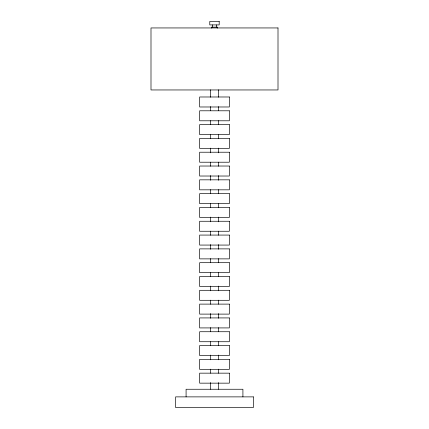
<?xml version="1.0" encoding="UTF-8"?>
<svg xmlns="http://www.w3.org/2000/svg" width="429" height="429" viewBox="0 0 429 429"><rect width="100%" height="100%" fill="white"/><g stroke="black" fill="none" stroke-linecap="round" stroke-linejoin="round"><path stroke-width="0.64" d="M242.916 396.879L242.916 389.253L186.084 389.253L186.084 396.879M218.565 89.849L218.565 97.217M218.565 106.596L218.565 110.612M218.565 120.662L218.565 124.678M218.565 134.727L218.565 138.744M218.565 148.123L218.565 152.81M218.565 162.189L218.565 166.205M218.565 175.584L218.565 180.271M218.565 189.65L218.565 193.667M218.565 203.716L218.565 207.733M218.565 217.112L218.565 221.798M218.565 231.177L218.565 235.194M218.565 244.573L218.565 249.26M218.565 258.639L218.565 262.661M218.565 272.705L218.565 276.726M218.565 286.1L218.565 290.792M218.565 300.166L218.565 304.188M218.565 313.561L218.565 318.254M218.565 327.627L218.565 331.649M218.565 341.693L218.565 345.715M218.565 355.094L218.565 359.781M218.565 369.16L218.565 373.176M218.565 382.555L218.565 389.253M217.482 28.126L217.482 27.14L211.492 27.14L211.492 28.126M216.495 24.914L216.495 27.14M212.473 24.914L212.473 27.14M210.435 89.849L210.435 97.217M210.435 106.596L210.435 110.612M210.435 120.662L210.435 124.678M210.435 134.727L210.435 138.744M210.435 148.123L210.435 152.81M210.435 162.189L210.435 166.205M210.435 175.584L210.435 180.271M210.435 189.65L210.435 193.667M210.435 203.716L210.435 207.733M210.435 217.112L210.435 221.798M210.435 231.177L210.435 235.194M210.435 244.573L210.435 249.26M210.435 258.639L210.435 262.661M210.435 272.705L210.435 276.726M210.435 286.1L210.435 290.792M210.435 300.166L210.435 304.188M210.435 313.561L210.435 318.254M210.435 327.627L210.435 331.649M210.435 341.693L210.435 345.715M210.435 355.094L210.435 359.781M210.435 369.16L210.435 373.176M210.435 382.555L210.435 389.253M219.198 21.45L209.77 21.45L209.77 24.914L219.198 24.914L219.198 21.45M278.003 27.944L150.997 27.944L150.997 89.956L278.003 89.956L278.003 27.944M229.349 96.986L199.651 96.986L199.651 106.982L229.349 106.982L229.349 96.986M229.349 110.795L199.651 110.795L199.651 120.79L229.349 120.79L229.349 110.795M229.349 124.603L199.651 124.603L199.651 134.599L229.349 134.599L229.349 124.603M229.349 138.411L199.651 138.411L199.651 148.407L229.349 148.407L229.349 138.411M229.349 152.22L199.651 152.22L199.651 162.216L229.349 162.216L229.349 152.22M229.349 166.028L199.651 166.028L199.651 176.024L229.349 176.024L229.349 166.028M229.349 179.837L199.651 179.837L199.651 189.833L229.349 189.833L229.349 179.837M229.349 193.645L199.651 193.645L199.651 203.641L229.349 203.641L229.349 193.645M229.349 207.454L199.651 207.454L199.651 217.449L229.349 217.449L229.349 207.454M229.349 221.262L199.651 221.262L199.651 231.258L229.349 231.258L229.349 221.262M229.349 235.071L199.651 235.071L199.651 245.066L229.349 245.066L229.349 235.071M229.349 248.879L199.651 248.879L199.651 258.875L229.349 258.875L229.349 248.879M229.349 262.687L199.651 262.687L199.651 272.683L229.349 272.683L229.349 262.687M229.349 276.496L199.651 276.496L199.651 286.492L229.349 286.492L229.349 276.496M229.349 290.304L199.651 290.304L199.651 300.3L229.349 300.3L229.349 290.304M229.349 304.113L199.651 304.113L199.651 314.108L229.349 314.108L229.349 304.113M229.349 317.921L199.651 317.921L199.651 327.917L229.349 327.917L229.349 317.921M229.349 331.73L199.651 331.73L199.651 341.725L229.349 341.725L229.349 331.73M229.349 345.538L199.651 345.538L199.651 355.534L229.349 355.534L229.349 345.538M229.349 359.346L199.651 359.346L199.651 369.342L229.349 369.342L229.349 359.346M229.349 373.155L199.651 373.155L199.651 383.151L229.349 383.151L229.349 373.155M253.367 396.879L175.633 396.879L175.633 407.55L253.367 407.55L253.367 396.879"/></g></svg>
